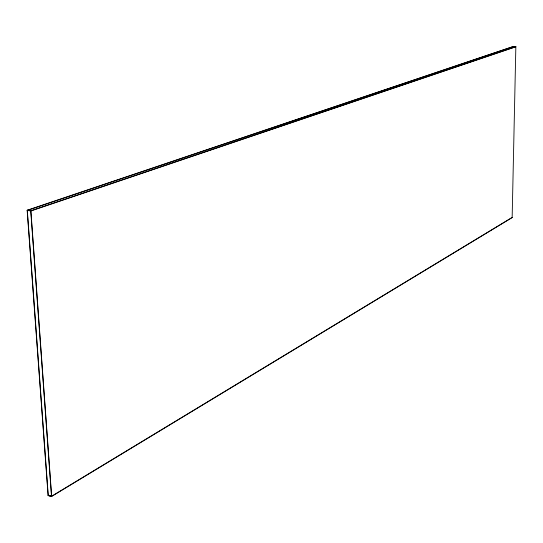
<?xml version="1.0" encoding="UTF-8"?>
<svg xmlns="http://www.w3.org/2000/svg" width="543" height="543" viewBox="0 0 543 543"><rect width="100%" height="100%" fill="white"/><g stroke="black" fill="none" stroke-linecap="round" stroke-linejoin="round"><path stroke-width="0.81" d="M513.332 46.637L515.802 46.793L30.89 210.962L27.306 210.419L513.332 46.515L515.85 46.657L512.151 217.573M513.379 46.501L27.15 210.263L48.11 495.542L51.524 496.499L512.192 217.546M512.151 217.465L51.639 496.241L48.225 495.284M48.11 495.542L51.653 496.417L30.876 210.765L27.293 210.216L48.239 495.467M27.15 210.263L30.734 210.813L515.85 46.657M30.734 210.813L51.524 496.499"/></g></svg>
